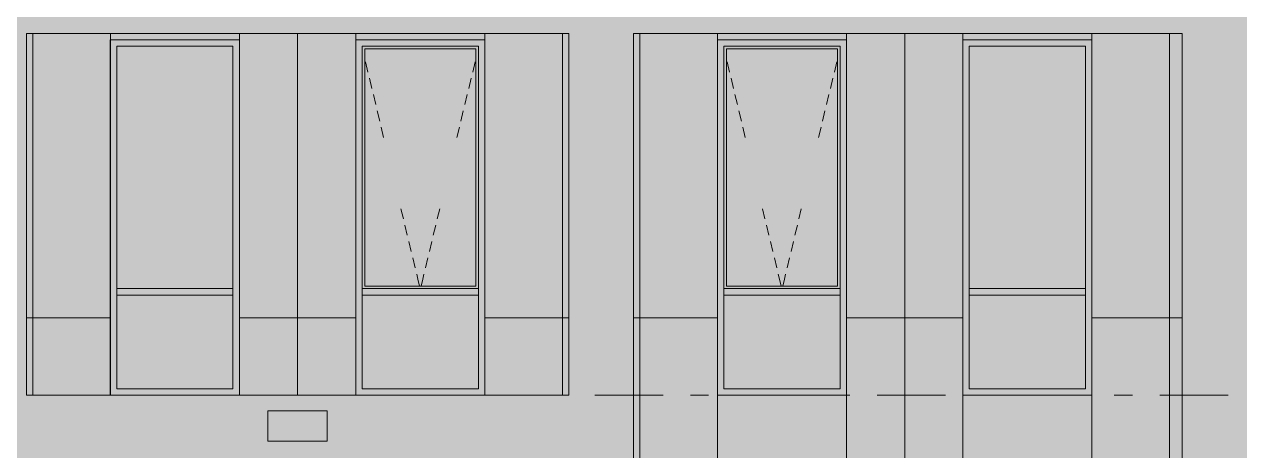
# Model space of a CAD drawing. Header units: millimetres. Extents: x 1499747 to 4230374, y -28481 to 441852.
# Drawn here: x 4109097 to 4118552, y 386800 to 390097 of the extents above; entities that cross this region are included whole.
import ezdxf

# ---------------------------------------------------------------- set-up
doc = ezdxf.new("R2010")
doc.units = ezdxf.units.MM
doc.header["$MEASUREMENT"] = 0
doc.layers.add('Чертеж и Рисунок', color=7, linetype='Continuous')

msp = doc.modelspace()

# ---------------------------------------------------------------- hatches: boundary and pattern name
at = {"layer": 'Чертеж и Рисунок', "linetype": 'Continuous', "lineweight": 0, "true_color": 0xbc9a89}
for points in [[(4108613.00524, 399928.41141), (4108613.00524, 374028.37184), (4109113.006, 374028.37184), (4109113.006, 399928.41141)], [(4113312.81242, 399928.41141), (4113312.81242, 374028.37184), (4113812.81318, 374028.37184), (4113812.81318, 399928.41141)], [(4118062.11967, 399928.41141), (4118062.11967, 374028.37184), (4118562.12044, 374028.37184), (4118562.12044, 399928.41141)], [(4109113.006, 390028.39629), (4113312.81242, 390028.39629), (4113312.81242, 390528.39705), (4109113.006, 390528.39705)], [(4113812.81318, 390528.39705), (4113812.81318, 390028.39629), (4118062.11967, 390028.39629), (4118062.11967, 390528.39705)], [(4109113.006, 386728.39125), (4113312.81242, 386728.39125), (4113312.81242, 387228.39201), (4109113.006, 387228.39201)]]:
    msp.add_hatch(color=33, dxfattribs=at).paths.add_polyline_path(points)
at = {"layer": 'Чертеж и Рисунок', "linetype": 'Continuous', "lineweight": 0, "true_color": 0xffffff}
msp.add_hatch(color=7, dxfattribs=at).paths.add_polyline_path([(4109113.006, 390028.39629), (4109113.006, 387228.39201), (4109762.20699, 387228.39201), (4109762.20699, 389978.39621), (4110762.20852, 389978.39621), (4110762.20852, 387228.39201), (4111662.5099, 387228.39201), (4111662.5099, 389978.39621), (4112662.51142, 389978.39621), (4112662.51142, 387228.39201), (4113312.81242, 387228.39201), (4113312.81242, 390028.39629)])
h = msp.add_hatch(color=7, dxfattribs=at)
h.paths.add_polyline_path([(4113812.81318, 383928.38697), (4114462.41416, 383928.38697), (4114462.41416, 386678.39115), (4115462.41572, 386678.39115), (4115462.41572, 383928.38697), (4116362.71712, 383928.38697), (4116362.71712, 386678.39115), (4117362.71859, 386678.39115), (4117362.71859, 383928.38697), (4118062.11966, 383928.38697), (4118062.11966, 390028.39629), (4113812.81318, 390028.39629)])
h.paths.add_polyline_path([(4114462.41416, 387228.39204), (4114462.41416, 389978.39622), (4115462.41572, 389978.39622), (4115462.41572, 387228.39204)], flags=0)
h.paths.add_polyline_path([(4116362.71712, 389978.39622), (4117362.71859, 389978.39622), (4117362.71859, 387228.39204), (4116362.71712, 387228.39204)], flags=0)
at = {"layer": 'Чертеж и Рисунок', "linetype": 'Continuous', "lineweight": 0, "true_color": 0x2e2e2e}
for points in [[(4109762.20699, 389628.39568), (4109812.20707, 389628.39568), (4109812.20707, 389928.39613), (4109762.20699, 389978.39621)], [(4110262.20776, 389978.39621), (4109762.20699, 389978.39621), (4109812.20707, 389928.39613), (4110262.20776, 389928.39613)], [(4110262.20776, 389978.39621), (4110262.20776, 389928.39613), (4110712.20844, 389928.39613), (4110762.20852, 389978.39621)], [(4110762.20852, 389628.39568), (4110762.20852, 389978.39621), (4110712.20844, 389928.39613), (4110712.20844, 389628.39568)], [(4111662.5099, 389628.39568), (4111712.50997, 389628.39568), (4111712.50997, 389928.39613), (4111662.5099, 389978.39621)], [(4112162.51066, 389978.39621), (4111662.5099, 389978.39621), (4111712.50997, 389928.39613), (4112162.51066, 389928.39613)], [(4112162.51066, 389978.39621), (4112162.51066, 389928.39613), (4112612.51135, 389928.39613), (4112662.51142, 389978.39621)], [(4112662.51142, 389628.39568), (4112662.51142, 389978.39621), (4112612.51135, 389928.39613), (4112612.51135, 389628.39568)], [(4114462.41417, 389628.39568), (4114512.41425, 389628.39568), (4114512.41425, 389928.39613), (4114462.41417, 389978.39621)], [(4114962.41494, 389978.39621), (4114462.41417, 389978.39621), (4114512.41425, 389928.39613), (4114962.41494, 389928.39613)], [(4114962.41494, 389978.39621), (4114962.41494, 389928.39613), (4115412.41563, 389928.39613), (4115462.4157, 389978.39621)], [(4115462.4157, 389628.39568), (4115462.4157, 389978.39621), (4115412.41563, 389928.39613), (4115412.41563, 389628.39568)], [(4116362.71708, 389628.39568), (4116412.71715, 389628.39568), (4116412.71715, 389928.39613), (4116362.71708, 389978.39621)], [(4116862.71784, 389978.39621), (4116362.71708, 389978.39621), (4116412.71715, 389928.39613), (4116862.71784, 389928.39613)], [(4116862.71784, 389978.39621), (4116862.71784, 389928.39613), (4117312.71853, 389928.39613), (4117362.71861, 389978.39621)], [(4117362.71861, 389628.39568), (4117362.71861, 389978.39621), (4117312.71853, 389928.39613), (4117312.71853, 389628.39568)], [(4109762.20699, 388228.39354), (4109812.20707, 388228.39354), (4109812.20707, 389628.39568), (4109762.20699, 389628.39568)], [(4110762.20852, 388228.39354), (4110762.20852, 389628.39568), (4110712.20844, 389628.39568), (4110712.20844, 388228.39354)], [(4111662.5099, 388228.39354), (4111712.50997, 388228.39354), (4111712.50997, 389628.39568), (4111662.5099, 389628.39568)], [(4112662.51142, 388228.39354), (4112662.51142, 389628.39568), (4112612.51135, 389628.39568), (4112612.51135, 388228.39354)], [(4114462.41417, 388228.39354), (4114512.41425, 388228.39354), (4114512.41425, 389628.39568), (4114462.41417, 389628.39568)], [(4115462.4157, 388228.39354), (4115462.4157, 389628.39568), (4115412.41563, 389628.39568), (4115412.41563, 388228.39354)], [(4116362.71708, 388228.39354), (4116412.71715, 388228.39354), (4116412.71715, 389628.39568), (4116362.71708, 389628.39568)], [(4117362.71861, 388228.39354), (4117362.71861, 389628.39568), (4117312.71853, 389628.39568), (4117312.71853, 388228.39354)], [(4109762.20699, 388028.39323), (4109812.20707, 388028.39323), (4109812.20707, 388228.39354), (4109762.20699, 388228.39354)], [(4110762.20852, 388028.39323), (4110762.20852, 388228.39354), (4110712.20844, 388228.39354), (4110712.20844, 388028.39323)], [(4111662.5099, 388028.39323), (4111712.50997, 388028.39323), (4111712.50997, 388228.39354), (4111662.5099, 388228.39354)], [(4112662.51142, 388028.39323), (4112662.51142, 388228.39354), (4112612.51135, 388228.39354), (4112612.51135, 388028.39323)], [(4114462.41417, 388028.39323), (4114512.41425, 388028.39323), (4114512.41425, 388228.39354), (4114462.41417, 388228.39354)], [(4115462.4157, 388028.39323), (4115462.4157, 388228.39354), (4115412.41563, 388228.39354), (4115412.41563, 388028.39323)], [(4116362.71708, 388028.39323), (4116412.71715, 388028.39323), (4116412.71715, 388228.39354), (4116362.71708, 388228.39354)], [(4117362.71861, 388028.39323), (4117362.71861, 388228.39354), (4117312.71853, 388228.39354), (4117312.71853, 388028.39323)], [(4109762.20699, 388028.39323), (4109762.20699, 387228.39201), (4109812.20707, 387278.39209), (4109812.20707, 388028.39323)], [(4109812.20707, 388003.39319), (4110262.20776, 388003.39319), (4110262.20776, 388053.39327), (4109812.20707, 388053.39327)], [(4110262.20776, 388053.39327), (4110262.20776, 388003.39319), (4110712.20844, 388003.39319), (4110712.20844, 388053.39327)], [(4110762.20852, 388028.39323), (4110712.20844, 388028.39323), (4110712.20844, 387278.39209), (4110762.20852, 387228.39201)], [(4111662.5099, 388028.39323), (4111662.5099, 387228.39201), (4111712.50997, 387278.39209), (4111712.50997, 388028.39323)], [(4111712.50997, 388003.39319), (4112162.51066, 388003.39319), (4112162.51066, 388053.39327), (4111712.50997, 388053.39327)], [(4112162.51066, 388053.39327), (4112162.51066, 388003.39319), (4112612.51135, 388003.39319), (4112612.51135, 388053.39327)], [(4112662.51142, 388028.39323), (4112612.51135, 388028.39323), (4112612.51135, 387278.39209), (4112662.51142, 387228.39201)], [(4114462.41417, 388028.39323), (4114462.41417, 387228.39201), (4114512.41425, 387278.39209), (4114512.41425, 388028.39323)], [(4114512.41425, 388003.39319), (4114962.41494, 388003.39319), (4114962.41494, 388053.39327), (4114512.41425, 388053.39327)], [(4114962.41494, 388053.39327), (4114962.41494, 388003.39319), (4115412.41563, 388003.39319), (4115412.41563, 388053.39327)], [(4115462.4157, 388028.39323), (4115412.41563, 388028.39323), (4115412.41563, 387278.39209), (4115462.4157, 387228.39201)], [(4116362.71708, 388028.39323), (4116362.71708, 387228.39201), (4116412.71715, 387278.39209), (4116412.71715, 388028.39323)], [(4116412.71715, 388003.39319), (4116862.71784, 388003.39319), (4116862.71784, 388053.39327), (4116412.71715, 388053.39327)], [(4116862.71784, 388053.39327), (4116862.71784, 388003.39319), (4117312.71853, 388003.39319), (4117312.71853, 388053.39327)], [(4117362.71861, 388028.39323), (4117312.71853, 388028.39323), (4117312.71853, 387278.39209), (4117362.71861, 387228.39201)], [(4110262.20776, 387228.39201), (4110262.20776, 387278.39209), (4109812.20707, 387278.39209), (4109762.20699, 387228.39201)], [(4110262.20776, 387228.39201), (4110762.20852, 387228.39201), (4110712.20844, 387278.39209), (4110262.20776, 387278.39209)], [(4112162.51066, 387228.39201), (4112162.51066, 387278.39209), (4111712.50997, 387278.39209), (4111662.5099, 387228.39201)], [(4112162.51066, 387228.39201), (4112662.51142, 387228.39201), (4112612.51135, 387278.39209), (4112162.51066, 387278.39209)], [(4114962.41494, 387228.39201), (4114962.41494, 387278.39209), (4114512.41425, 387278.39209), (4114462.41417, 387228.39201)], [(4114962.41494, 387228.39201), (4115462.4157, 387228.39201), (4115412.41563, 387278.39209), (4114962.41494, 387278.39209)], [(4116862.71784, 387228.39201), (4116862.71784, 387278.39209), (4116412.71715, 387278.39209), (4116362.71708, 387228.39201)], [(4116862.71784, 387228.39201), (4117362.71861, 387228.39201), (4117312.71853, 387278.39209), (4116862.71784, 387278.39209)]]:
    msp.add_hatch(color=250, dxfattribs=at).paths.add_polyline_path(points)
at = {"layer": 'Чертеж и Рисунок', "linetype": 'Continuous', "lineweight": 0, "true_color": 0x84adf9}
for points in [[(4109812.20707, 388053.39327), (4110712.20844, 388053.39327), (4110712.20844, 388228.39354), (4110712.20844, 389628.39568), (4110712.20844, 389928.39613), (4109812.20707, 389928.39613)], [(4116412.71715, 388053.39327), (4117312.71853, 388053.39327), (4117312.71853, 388228.39354), (4117312.71853, 389628.39568), (4117312.71853, 389928.39613), (4116412.71715, 389928.39613)], [(4111732.51, 389908.3961), (4111732.51, 388073.3933), (4112592.51132, 388073.3933), (4112592.51132, 389908.3961)], [(4114532.41428, 388073.3933), (4115392.4156, 388073.3933), (4115392.4156, 389908.3961), (4114532.41428, 389908.3961)], [(4109812.20707, 388003.39319), (4109812.20707, 387278.39209), (4110712.20844, 387278.39209), (4110712.20844, 388003.39319)], [(4111712.50997, 387278.39209), (4112612.51135, 387278.39209), (4112612.51135, 388003.39319), (4111712.50997, 388003.39319)], [(4114512.41425, 388003.39319), (4114512.41425, 387278.39209), (4115412.41563, 387278.39209), (4115412.41563, 388003.39319)], [(4116412.71715, 388003.39319), (4116412.71715, 387278.39209), (4117312.71853, 387278.39209), (4117312.71853, 388003.39319)]]:
    msp.add_hatch(color=161, dxfattribs=at).paths.add_polyline_path(points)
at = {"layer": 'Чертеж и Рисунок', "linetype": 'Continuous', "lineweight": 0, "true_color": 0xf7fdff}
for points in [[(4111712.50997, 388053.39327), (4111732.51, 388073.3933), (4111732.51, 389908.3961), (4111712.50997, 389928.39613)], [(4112612.51135, 389928.39613), (4111712.50997, 389928.39613), (4111732.51, 389908.3961), (4112592.51132, 389908.3961)], [(4112612.51135, 388053.39327), (4112612.51135, 389928.39613), (4112592.51132, 389908.3961), (4112592.51132, 388073.3933)], [(4114512.41425, 388053.39327), (4114532.41428, 388073.3933), (4114532.41428, 389908.3961), (4114512.41425, 389928.39613)], [(4115412.41563, 389928.39613), (4114512.41425, 389928.39613), (4114532.41428, 389908.3961), (4115392.4156, 389908.3961)], [(4115412.41563, 388053.39327), (4115412.41563, 389928.39613), (4115392.4156, 389908.3961), (4115392.4156, 388073.3933)], [(4111712.50997, 388053.39327), (4112612.51135, 388053.39327), (4112592.51132, 388073.3933), (4111732.51, 388073.3933)], [(4115412.41563, 388053.39327), (4115392.4156, 388073.3933), (4114532.41428, 388073.3933), (4114512.41425, 388053.39327)]]:
    msp.add_hatch(color=7, dxfattribs=at).paths.add_polyline_path(points)

# ---------------------------------------------------------------- linework, layer by layer
at = {"layer": 'Чертеж и Рисунок', "color": 7, "linetype": 'Continuous', "lineweight": 5}
for points in [[(4109113.006, 387228.39201), (4109113.006, 390028.39629)], [(4109113.006, 390028.39629), (4113312.81242, 390028.39629)], [(4113312.81242, 387228.39201), (4113312.81242, 390028.39629)], [(4113812.81318, 383928.38697), (4113812.81318, 390028.39629)], [(4113812.81318, 390028.39629), (4118062.11967, 390028.39629)], [(4118062.11967, 383928.38697), (4118062.11967, 390028.39629)], [(4109762.20699, 387228.39201), (4109762.20699, 389978.39621)], [(4109762.20699, 389978.39621), (4110762.20852, 389978.39621)], [(4109812.20707, 389628.39568), (4109812.20707, 389928.39613)], [(4109812.20707, 389928.39613), (4110262.20776, 389928.39613)], [(4110262.20776, 389928.39613), (4110712.20844, 389928.39613)], [(4110712.20844, 389628.39568), (4110712.20844, 389928.39613)], [(4110762.20852, 389978.39621), (4110762.20852, 387228.39201)], [(4111662.5099, 387228.39201), (4111662.5099, 389978.39621)], [(4111662.5099, 389978.39621), (4112662.51142, 389978.39621)], [(4111712.50997, 389628.39568), (4111712.50997, 389928.39613)], [(4111712.50997, 389928.39613), (4112162.51066, 389928.39613)], [(4112162.51066, 389928.39613), (4112612.51135, 389928.39613)], [(4112612.51135, 389628.39568), (4112612.51135, 389928.39613)], [(4114462.41417, 387228.39201), (4114462.41417, 389978.39621)], [(4114462.41417, 389978.39621), (4115462.4157, 389978.39621)], [(4114512.41425, 389628.39568), (4114512.41425, 389928.39613)], [(4114512.41425, 389928.39613), (4114962.41494, 389928.39613)], [(4114962.41494, 389928.39613), (4115412.41563, 389928.39613)], [(4115412.41563, 389628.39568), (4115412.41563, 389928.39613)], [(4115462.4157, 389978.39621), (4115462.4157, 387228.39201)], [(4116362.71708, 387228.39201), (4116362.71708, 389978.39621)], [(4116362.71708, 389978.39621), (4117362.71861, 389978.39621)], [(4116412.71715, 389628.39568), (4116412.71715, 389928.39613)], [(4116412.71715, 389928.39613), (4116862.71784, 389928.39613)], [(4116862.71784, 389928.39613), (4117312.71853, 389928.39613)], [(4117312.71853, 389628.39568), (4117312.71853, 389928.39613)], [(4117362.71861, 389978.39621), (4117362.71861, 387228.39201)], [(4111732.51, 389908.3961), (4111732.51, 388073.3933)], [(4112592.51132, 389908.3961), (4111732.51, 389908.3961)], [(4112592.51132, 388073.3933), (4112592.51132, 389908.3961)], [(4114532.41428, 389908.3961), (4114532.41428, 388073.3933)], [(4115392.4156, 389908.3961), (4114532.41428, 389908.3961)], [(4115392.4156, 388073.3933), (4115392.4156, 389908.3961)], [(4109812.20707, 388228.39354), (4109812.20707, 389628.39568)], [(4110712.20844, 388228.39354), (4110712.20844, 389628.39568)], [(4111712.50997, 388228.39354), (4111712.50997, 389628.39568)], [(4112612.51135, 388228.39354), (4112612.51135, 389628.39568)], [(4114512.41425, 388228.39354), (4114512.41425, 389628.39568)], [(4115412.41563, 388228.39354), (4115412.41563, 389628.39568)], [(4116412.71715, 388228.39354), (4116412.71715, 389628.39568)], [(4117312.71853, 388228.39354), (4117312.71853, 389628.39568)], [(4109812.20707, 388053.39327), (4109812.20707, 388228.39354)], [(4110712.20844, 388053.39327), (4110712.20844, 388228.39354)], [(4111712.50997, 388053.39327), (4111712.50997, 388228.39354)], [(4112612.51135, 388053.39327), (4112612.51135, 388228.39354)], [(4114512.41425, 388053.39327), (4114512.41425, 388228.39354)], [(4115412.41563, 388053.39327), (4115412.41563, 388228.39354)], [(4116412.71715, 388053.39327), (4116412.71715, 388228.39354)], [(4117312.71853, 388053.39327), (4117312.71853, 388228.39354)], [(4109812.20707, 388028.39323), (4109812.20707, 388053.39327)], [(4110262.20776, 388053.39327), (4109812.20707, 388053.39327)], [(4109812.20707, 388003.39319), (4109812.20707, 388028.39323)], [(4110712.20844, 388053.39327), (4110262.20776, 388053.39327)], [(4110712.20844, 388028.39323), (4110712.20844, 388053.39327)], [(4110712.20844, 388003.39319), (4110712.20844, 388028.39323)], [(4111712.50997, 388028.39323), (4111712.50997, 388053.39327)], [(4112162.51066, 388053.39327), (4111712.50997, 388053.39327)], [(4111712.50997, 388003.39319), (4111712.50997, 388028.39323)], [(4111732.51, 388073.3933), (4112592.51132, 388073.3933)], [(4112612.51135, 388053.39327), (4112162.51066, 388053.39327)], [(4112612.51135, 388028.39323), (4112612.51135, 388053.39327)], [(4112612.51135, 388003.39319), (4112612.51135, 388028.39323)], [(4114512.41425, 388028.39323), (4114512.41425, 388053.39327)], [(4114962.41494, 388053.39327), (4114512.41425, 388053.39327)], [(4114512.41425, 388003.39319), (4114512.41425, 388028.39323)], [(4114532.41428, 388073.3933), (4115392.4156, 388073.3933)], [(4115412.41563, 388053.39327), (4114962.41494, 388053.39327)], [(4115412.41563, 388028.39323), (4115412.41563, 388053.39327)], [(4115412.41563, 388003.39319), (4115412.41563, 388028.39323)], [(4116412.71715, 388028.39323), (4116412.71715, 388053.39327)], [(4116862.71784, 388053.39327), (4116412.71715, 388053.39327)], [(4116412.71715, 388003.39319), (4116412.71715, 388028.39323)], [(4117312.71853, 388053.39327), (4116862.71784, 388053.39327)], [(4117312.71853, 388028.39323), (4117312.71853, 388053.39327)], [(4117312.71853, 388003.39319), (4117312.71853, 388028.39323)], [(4109812.20707, 387278.39209), (4109812.20707, 388003.39319)], [(4110262.20776, 388003.39319), (4109812.20707, 388003.39319)], [(4110712.20844, 388003.39319), (4110262.20776, 388003.39319)], [(4110712.20844, 387278.39209), (4110712.20844, 388003.39319)], [(4111712.50997, 387278.39209), (4111712.50997, 388003.39319)], [(4112162.51066, 388003.39319), (4111712.50997, 388003.39319)], [(4112612.51135, 388003.39319), (4112162.51066, 388003.39319)], [(4112612.51135, 387278.39209), (4112612.51135, 388003.39319)], [(4114512.41425, 387278.39209), (4114512.41425, 388003.39319)], [(4114962.41494, 388003.39319), (4114512.41425, 388003.39319)], [(4115412.41563, 388003.39319), (4114962.41494, 388003.39319)], [(4115412.41563, 387278.39209), (4115412.41563, 388003.39319)], [(4116412.71715, 387278.39209), (4116412.71715, 388003.39319)], [(4116862.71784, 388003.39319), (4116412.71715, 388003.39319)], [(4117312.71853, 388003.39319), (4116862.71784, 388003.39319)], [(4117312.71853, 387278.39209), (4117312.71853, 388003.39319)], [(4110262.20776, 387278.39209), (4109812.20707, 387278.39209)], [(4110712.20844, 387278.39209), (4110262.20776, 387278.39209)], [(4112162.51066, 387278.39209), (4111712.50997, 387278.39209)], [(4112612.51135, 387278.39209), (4112162.51066, 387278.39209)], [(4114962.41494, 387278.39209), (4114512.41425, 387278.39209)], [(4115412.41563, 387278.39209), (4114962.41494, 387278.39209)], [(4116862.71784, 387278.39209), (4116412.71715, 387278.39209)], [(4117312.71853, 387278.39209), (4116862.71784, 387278.39209)], [(4109113.006, 387228.39201), (4113312.81242, 387228.39201)], [(4115462.4157, 387228.39201), (4114462.41417, 387228.39201)], [(4117362.71861, 387228.39201), (4116362.71708, 387228.39201)], [(4110980.70885, 386871.69146), (4110980.70885, 387107.39182)], [(4110980.70885, 387107.39182), (4111442.60956, 387107.39182)], [(4111442.60956, 387107.39182), (4111442.60956, 386871.69146)], [(4111442.60956, 386871.69146), (4110980.70885, 386871.69146)]]:
    msp.add_lwpolyline(points, dxfattribs=at)
at = {"layer": 'Чертеж и Рисунок', "color": 253, "linetype": 'Continuous', "lineweight": 5, "true_color": 0xaaaaaa}
for points in [[(4109163.30608, 390028.39629), (4109163.30608, 387228.39201)], [(4109763.307, 390028.39629), (4109763.307, 389978.39621)], [(4110762.70852, 390028.39629), (4110762.70852, 387228.39201)], [(4111212.80921, 390028.39629), (4111212.80921, 387228.39201)], [(4111663.1099, 390028.39629), (4111663.1099, 389978.39621)], [(4112662.51142, 390028.39629), (4112662.51142, 389978.39621)], [(4113263.11234, 390028.39629), (4113263.11234, 387228.39201)], [(4113863.11326, 390028.39629), (4113863.11326, 383928.38697)], [(4114463.11418, 390028.39629), (4114463.11418, 389978.39621)], [(4115462.5157, 390028.39629), (4115462.5157, 383928.38697)], [(4115913.01639, 390028.39629), (4115913.01639, 383928.38697)], [(4116363.31708, 390028.39629), (4116363.31708, 389978.39621)], [(4117362.71861, 390028.39629), (4117362.71861, 389978.39621)], [(4117963.31952, 390028.39629), (4117963.31952, 383928.38697)], [(4109763.307, 389978.39621), (4109763.307, 387228.39201)], [(4111663.1099, 389978.39621), (4111663.1099, 387228.39201)], [(4112662.51142, 389978.39621), (4112662.51142, 387228.39201)], [(4114463.11418, 389978.39621), (4114463.11418, 387228.39201)], [(4116363.31708, 389978.39621), (4116363.31708, 387228.39201)], [(4117362.71861, 389978.39621), (4117362.71861, 387228.39201)], [(4109113.006, 387827.99293), (4109762.20699, 387827.99293)], [(4109762.20699, 387827.99293), (4109763.307, 387827.99293)], [(4110762.70852, 387828.19293), (4111662.4099, 387828.19293)], [(4112662.51142, 387828.19293), (4113312.81242, 387828.19293)], [(4113812.81318, 387828.19293), (4114462.41417, 387828.19293)], [(4115462.5157, 387828.19293), (4116362.31708, 387828.19293)], [(4117362.71861, 387828.19293), (4118062.11967, 387828.19293)], [(4114463.11418, 387228.39201), (4114463.11418, 386678.39117)], [(4116363.31708, 387228.39201), (4116363.31708, 386678.39117)], [(4117362.71861, 387228.39201), (4117362.71861, 386678.39117)]]:
    msp.add_lwpolyline(points, dxfattribs=at)
at = {"layer": 'Чертеж и Рисунок', "color": 23, "linetype": 'Continuous', "lineweight": 5, "true_color": 0xbf8080}
for points in [[(4111738.01001, 389807.09595), (4111756.71004, 389729.29583)], [(4112587.01131, 389807.09595), (4112568.21128, 389729.29583)], [(4114537.91429, 389807.09595), (4114556.71432, 389729.29583)], [(4115386.91559, 389807.09595), (4115368.11556, 389729.29583)], [(4111768.51006, 389680.69576), (4111787.21009, 389602.89564)], [(4112556.41126, 389680.69576), (4112537.71123, 389602.89564)], [(4114568.41434, 389680.69576), (4114587.21436, 389602.89564)], [(4115356.41554, 389680.69576), (4115337.61551, 389602.89564)], [(4111799.01011, 389554.29556), (4111817.71013, 389476.59544)], [(4112525.91122, 389554.29556), (4112507.21119, 389476.59544)], [(4114598.91438, 389554.29556), (4114617.71441, 389476.59544)], [(4115325.91549, 389554.29556), (4115307.11546, 389476.59544)], [(4111829.51015, 389427.99537), (4111848.21018, 389350.19525)], [(4112495.41117, 389427.99537), (4112476.71114, 389350.19525)], [(4114629.41443, 389427.99537), (4114648.21446, 389350.19525)], [(4115295.41545, 389427.99537), (4115276.61542, 389350.19525)], [(4111860.0102, 389301.59518), (4111878.71023, 389223.79506)], [(4112464.91112, 389301.59518), (4112446.21109, 389223.79506)], [(4114659.91448, 389301.59518), (4114678.7145, 389223.79506)], [(4115264.9154, 389301.59518), (4115246.11537, 389223.79506)], [(4112012.51043, 388669.69421), (4112031.31046, 388591.99409)], [(4112312.41089, 388669.69421), (4112293.71086, 388591.99409)], [(4114812.41471, 388669.69421), (4114831.21474, 388591.99409)], [(4115112.31517, 388669.69421), (4115093.61514, 388591.99409)], [(4112043.01048, 388543.39402), (4112061.81051, 388465.5939)], [(4112281.91084, 388543.39402), (4112263.11081, 388465.5939)], [(4114842.91476, 388543.39402), (4114861.71478, 388465.5939)], [(4115081.81512, 388543.39402), (4115063.11509, 388465.5939)], [(4112073.51052, 388416.99383), (4112092.31055, 388339.19371)], [(4112251.4108, 388416.99383), (4112232.61077, 388339.19371)], [(4114873.4148, 388416.99383), (4114892.21483, 388339.19371)], [(4115051.31507, 388416.99383), (4115032.61505, 388339.19371)], [(4112104.01057, 388290.59363), (4112122.8106, 388212.89351)], [(4112220.91075, 388290.59363), (4112202.11072, 388212.89351)], [(4114903.91485, 388290.59363), (4114922.71488, 388212.89351)], [(4115020.81503, 388290.59363), (4115002.115, 388212.89351)], [(4112134.51062, 388164.29344), (4112143.71063, 388126.19338)], [(4112143.71063, 388126.19338), (4112156.41065, 388073.3933)], [(4112181.21069, 388126.19338), (4112168.51067, 388073.3933)], [(4112190.4107, 388164.29344), (4112181.21069, 388126.19338)], [(4114934.4149, 388164.29344), (4114943.61491, 388126.19338)], [(4114943.61491, 388126.19338), (4114956.31493, 388073.3933)], [(4114981.21497, 388126.19338), (4114968.41495, 388073.3933)], [(4114990.31498, 388164.29344), (4114981.21497, 388126.19338)]]:
    msp.add_lwpolyline(points, dxfattribs=at)
at = {"layer": 'Чертеж и Рисунок', "color": 1, "linetype": 'Continuous', "lineweight": 0}
for points in [[(4109138.50604, 387228.39201), (4109667.60685, 387228.39201)], [(4109879.30717, 387228.39201), (4110020.40739, 387228.39201)], [(4110232.10771, 387228.39201), (4110761.20852, 387228.39201)], [(4110972.90884, 387228.39201), (4111114.00906, 387228.39201)], [(4111325.70938, 387228.39201), (4111854.91019, 387228.39201)], [(4112066.51051, 387228.39201), (4112207.61073, 387228.39201)], [(4112419.31105, 387228.39201), (4112948.51186, 387228.39201)], [(4113160.11218, 387228.39201), (4113301.2124, 387228.39201)], [(4113512.91272, 387228.39201), (4114042.11353, 387228.39201)], [(4114253.71386, 387228.39201), (4114394.91407, 387228.39201)], [(4114606.51439, 387228.39201), (4115135.7152, 387228.39201)], [(4115347.41553, 387228.39201), (4115488.51574, 387228.39201)], [(4115700.11607, 387228.39201), (4116229.31687, 387228.39201)], [(4116441.0172, 387228.39201), (4116582.11741, 387228.39201)], [(4116793.71774, 387228.39201), (4117322.91854, 387228.39201)], [(4117534.61887, 387228.39201), (4117675.71908, 387228.39201)], [(4117887.41941, 387228.39201), (4118416.52022, 387228.39201)]]:
    msp.add_lwpolyline(points, dxfattribs=at)

doc.saveas('drawing.dxf')
